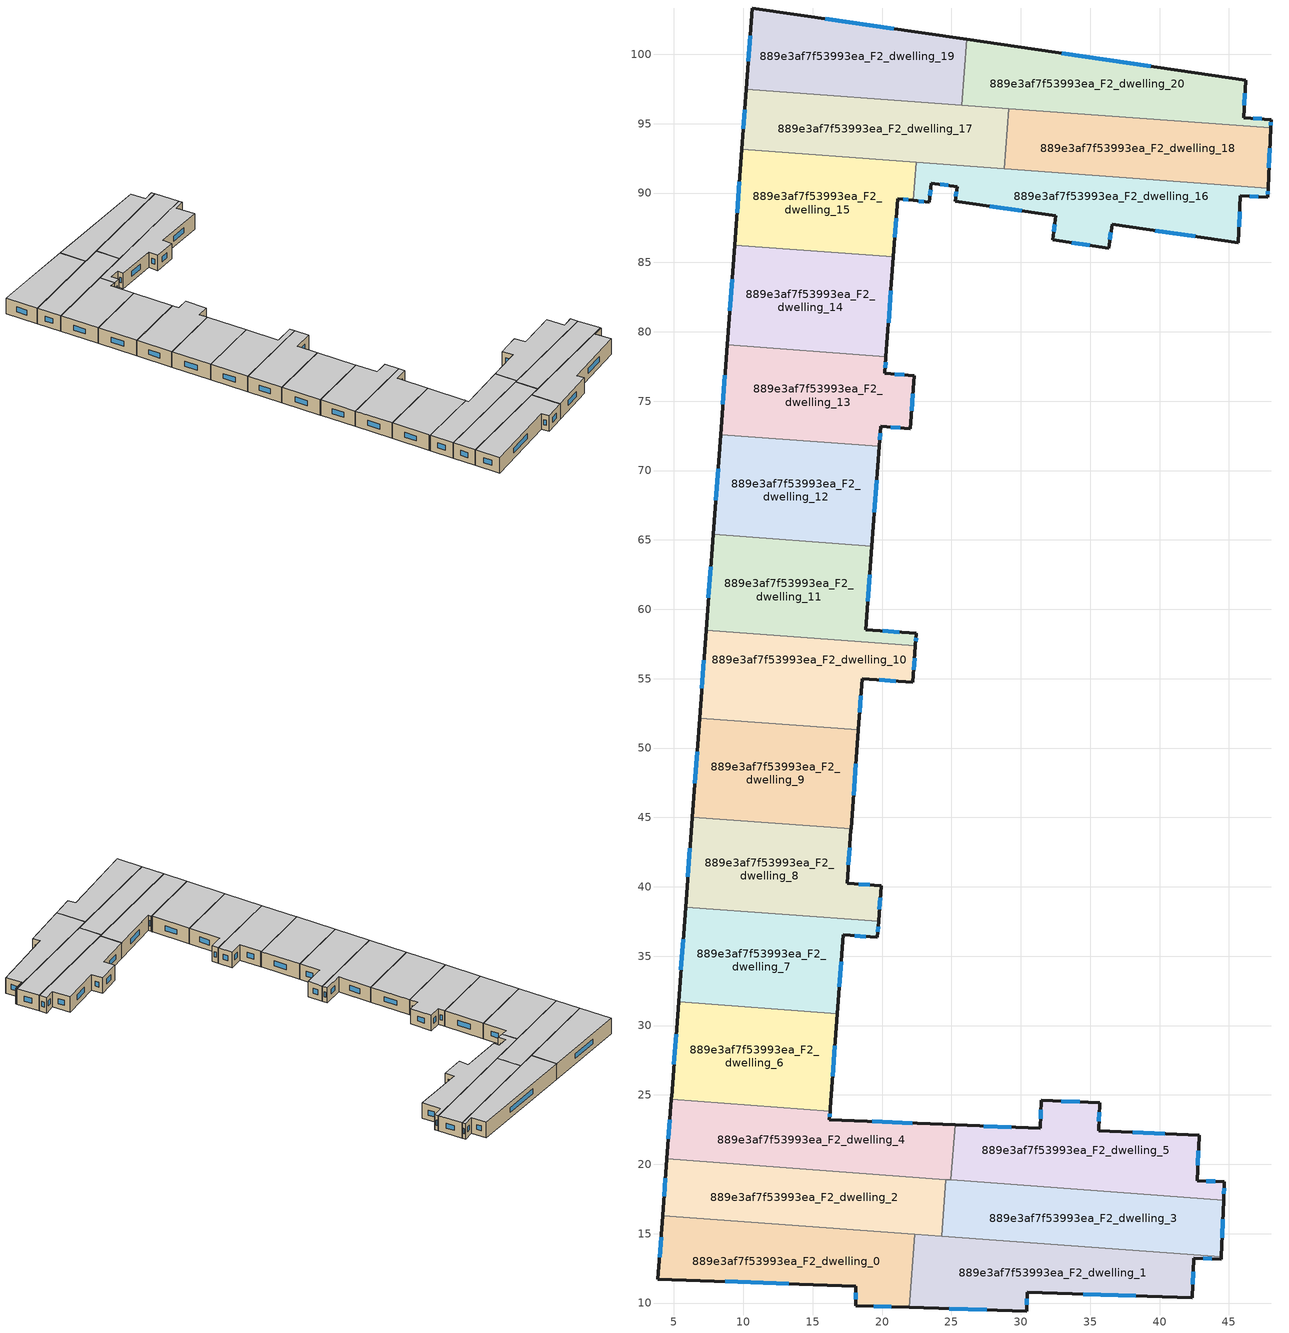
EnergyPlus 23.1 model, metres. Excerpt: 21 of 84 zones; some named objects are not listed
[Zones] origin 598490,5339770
889e3af7f53993ea_F2_dwelling_0
 floor to 889e3af7f53993ea_F1_dwelling_0 (EU_floor_Construction): 22.36,14.95 21.97,9.68 18.11,9.79 18.11,11.22 3.85,11.73 4.19,16.3 z6
 wall outside (EU_wall_Construction): 4.19,16.3 3.85,11.73 18.11,11.22 18.11,9.79 21.97,9.68 z6:9
 wall to 889e3af7f53993ea_F2_dwelling_1 (EU_wall_Construction): 21.97,9.68 22.36,14.95 z6:9
 wall to 889e3af7f53993ea_F2_dwelling_2 (EU_wall_Construction): 22.36,14.95 4.19,16.3 z6:9
 window (EU_Window_Construction): 8.71,11.56 13.26,11.39 / 4.08,14.74 3.97,13.28 / 19.42,9.75 20.65,9.72 / 18.11,10.74 18.11,10.28 z7.02:7.98
 ceiling to 889e3af7f53993ea_F3_dwelling_0 (EU_floor_Construction): 21.97,9.68 22.36,14.95 4.19,16.3 3.85,11.73 18.11,11.22 18.11,9.79 z9
889e3af7f53993ea_F2_dwelling_1
 floor to 889e3af7f53993ea_F1_dwelling_1 (EU_floor_Construction): 44.45,13.32 44.44,13.16 42.47,13.24 42.34,10.37 30.45,10.78 30.42,9.42 21.97,9.68 22.36,14.95 z6
 wall outside (EU_wall_Construction): 21.97,9.68 30.42,9.42 30.45,10.78 42.34,10.37 42.47,13.24 44.44,13.16 44.45,13.32 z6:9
 wall to 889e3af7f53993ea_F2_dwelling_3 (EU_wall_Construction): 44.45,13.32 24.29,14.81 z6:9
 wall to 889e3af7f53993ea_F2_dwelling_2 (EU_wall_Construction): 24.29,14.81 22.36,14.95 z6:9
 window (EU_Window_Construction): 42.39,11.35 42.43,12.26 / 34.5,10.64 38.3,10.51 / 30.43,9.89 30.44,10.32 / 24.84,9.59 27.54,9.51 / 43.14,13.21 43.77,13.19 z7.02:7.98
 ceiling to 889e3af7f53993ea_F3_dwelling_1 (EU_floor_Construction): 42.34,10.37 42.47,13.24 44.44,13.16 44.45,13.32 22.36,14.95 21.97,9.68 30.42,9.42 30.45,10.78 z9
889e3af7f53993ea_F2_dwelling_10
 floor to 889e3af7f53993ea_F1_dwelling_10 (EU_floor_Construction): 22.41,57.38 22.21,54.73 18.57,55.01 18.3,51.31 6.85,52.16 7.32,58.5 z6
 wall outside (EU_wall_Construction): 18.3,51.31 18.57,55.01 22.21,54.73 22.41,57.38 / 7.32,58.5 6.85,52.16 z6:9
 wall to 889e3af7f53993ea_F2_dwelling_9 (EU_wall_Construction): 6.85,52.16 18.3,51.31 z6:9
 wall to 889e3af7f53993ea_F2_dwelling_11 (EU_wall_Construction): 22.41,57.38 7.32,58.5 z6:9
 window (EU_Window_Construction): 19.81,54.91 20.97,54.83 / 18.39,52.57 18.48,53.75 / 7.16,56.34 7.01,54.31 / 22.28,55.63 22.34,56.48 z7.02:7.98
 ceiling to 889e3af7f53993ea_F3_dwelling_10 (EU_floor_Construction): 22.21,54.73 22.41,57.38 7.32,58.5 6.85,52.16 18.3,51.31 18.57,55.01 z9
889e3af7f53993ea_F2_dwelling_11
 floor to 889e3af7f53993ea_F1_dwelling_11 (EU_floor_Construction): 19.27,64.55 18.83,58.53 22.47,58.27 22.41,57.38 7.32,58.5 7.83,65.4 z6
 wall outside (EU_wall_Construction): 22.41,57.38 22.47,58.27 18.83,58.53 19.27,64.55 / 7.83,65.4 7.32,58.5 z6:9
 wall to 889e3af7f53993ea_F2_dwelling_12 (EU_wall_Construction): 19.27,64.55 7.83,65.4 z6:9
 window (EU_Window_Construction): 21.23,58.36 20.07,58.44 / 22.43,57.68 22.45,57.96 / 7.66,63.05 7.49,60.84 / 18.98,60.58 19.12,62.5 z7.02:7.98
 ceiling to 889e3af7f53993ea_F3_dwelling_11 (EU_floor_Construction): 22.41,57.38 22.47,58.27 18.83,58.53 19.27,64.55 7.83,65.4 7.32,58.5 z9
889e3af7f53993ea_F2_dwelling_12
 floor to 889e3af7f53993ea_F1_dwelling_12 (EU_floor_Construction): 19.81,71.73 19.27,64.55 7.83,65.4 8.36,72.58 z6
 wall outside (EU_wall_Construction): 8.36,72.58 7.83,65.4 / 19.27,64.55 19.81,71.73 z6:9
 wall to 889e3af7f53993ea_F2_dwelling_13 (EU_wall_Construction): 19.81,71.73 8.36,72.58 z6:9
 window (EU_Window_Construction): 8.18,70.14 8.01,67.84 / 19.45,66.99 19.62,69.29 z7.02:7.98
 ceiling to 889e3af7f53993ea_F3_dwelling_12 (EU_floor_Construction): 19.27,64.55 19.81,71.73 8.36,72.58 7.83,65.4 z9
889e3af7f53993ea_F2_dwelling_13
 floor to 889e3af7f53993ea_F1_dwelling_13 (EU_floor_Construction): 20.29,78.21 20.2,76.99 22.32,76.84 22.05,73.03 19.91,73.19 19.81,71.73 8.36,72.58 8.84,79.06 z6
 wall outside (EU_wall_Construction): 19.81,71.73 19.91,73.19 22.05,73.03 22.32,76.84 20.2,76.99 20.29,78.21 / 8.84,79.06 8.36,72.58 z6:9
 wall to 889e3af7f53993ea_F2_dwelling_14 (EU_wall_Construction): 20.29,78.21 8.84,79.06 z6:9
 window (EU_Window_Construction): 21.6,76.89 20.92,76.94 / 22.14,74.32 22.23,75.54 / 20.64,73.13 21.32,73.08 / 19.84,72.23 19.88,72.69 / 8.68,76.85 8.52,74.78 / 20.23,77.41 20.26,77.79 z7.02:7.98
 ceiling to 889e3af7f53993ea_F3_dwelling_13 (EU_floor_Construction): 22.05,73.03 22.32,76.84 20.2,76.99 20.29,78.21 8.84,79.06 8.36,72.58 19.81,71.73 19.91,73.19 z9
889e3af7f53993ea_F2_dwelling_14
 floor to 889e3af7f53993ea_F1_dwelling_14 (EU_floor_Construction): 20.82,85.39 20.29,78.21 8.84,79.06 9.37,86.24 z6
 wall outside (EU_wall_Construction): 9.37,86.24 8.84,79.06 / 20.29,78.21 20.82,85.39 z6:9
 wall to 889e3af7f53993ea_F2_dwelling_15 (EU_wall_Construction): 20.82,85.39 9.37,86.24 z6:9
 window (EU_Window_Construction): 9.19,83.79 9.02,81.5 / 20.47,80.65 20.64,82.95 z7.02:7.98
 ceiling to 889e3af7f53993ea_F3_dwelling_14 (EU_floor_Construction): 20.29,78.21 20.82,85.39 9.37,86.24 8.84,79.06 z9
889e3af7f53993ea_F2_dwelling_15
 floor to 889e3af7f53993ea_F1_dwelling_15 (EU_floor_Construction): 22.47,92.22 22.26,89.46 21.13,89.6 20.82,85.39 9.37,86.24 9.89,93.15 z6
 wall outside (EU_wall_Construction): 9.89,93.15 9.37,86.24 / 20.82,85.39 21.13,89.6 22.26,89.46 z6:9
 wall to 889e3af7f53993ea_F2_dwelling_16 (EU_wall_Construction): 22.26,89.46 22.47,92.22 z6:9
 wall to 889e3af7f53993ea_F2_dwelling_17 (EU_wall_Construction): 22.47,92.22 9.89,93.15 z6:9
 window (EU_Window_Construction): 9.71,90.8 9.55,88.59 / 21.51,89.55 21.88,89.51 / 20.92,86.82 21.02,88.17 z7.02:7.98
 ceiling to 889e3af7f53993ea_F3_dwelling_15 (EU_floor_Construction): 20.82,85.39 21.13,89.6 22.26,89.46 22.47,92.22 9.89,93.15 9.37,86.24 z9
889e3af7f53993ea_F2_dwelling_16
 floor to 889e3af7f53993ea_F1_dwelling_16 (EU_floor_Construction): 47.82,90.34 47.79,89.71 45.83,89.8 45.68,86.42 36.59,87.75 36.34,86.03 32.29,86.63 32.54,88.35 25.28,89.41 25.4,90.47 23.56,90.69 23.39,89.32 22.26,89.46 22.47,92.22 z6
 wall outside (EU_wall_Construction): 22.26,89.46 23.39,89.32 23.56,90.69 25.4,90.47 25.28,89.41 32.54,88.35 32.29,86.63 36.34,86.03 36.59,87.75 45.68,86.42 45.83,89.8 47.79,89.71 47.82,90.34 z6:9
 wall to 889e3af7f53993ea_F2_dwelling_18 (EU_wall_Construction): 47.82,90.34 28.82,91.75 z6:9
 wall to 889e3af7f53993ea_F2_dwelling_17 (EU_wall_Construction): 28.82,91.75 22.47,92.22 z6:9
 window (EU_Window_Construction): 25.36,90.11 25.32,89.77 / 24.19,90.62 24.78,90.54 / 23.45,89.79 23.5,90.23 / 22.65,89.41 23.01,89.37 / 47.8,89.93 47.81,90.13 / 46.5,89.77 47.12,89.74 / 45.73,87.57 45.78,88.65 / 39.68,87.29 42.59,86.87 / 36.42,86.62 36.5,87.16 / 33.66,86.43 34.96,86.24 / 32.45,87.76 32.37,87.22 / 27.75,89.05 30.07,88.71 z7.02:7.98
 ceiling to 889e3af7f53993ea_F3_dwelling_16 (EU_floor_Construction): 45.68,86.42 45.83,89.8 47.79,89.71 47.82,90.34 22.47,92.22 22.26,89.46 23.39,89.32 23.56,90.69 25.4,90.47 25.28,89.41 32.54,88.35 32.29,86.63 36.34,86.03 36.59,87.75 z9
889e3af7f53993ea_F2_dwelling_17
 floor to 889e3af7f53993ea_F1_dwelling_17 (EU_floor_Construction): 29.14,96.09 28.82,91.75 9.89,93.15 10.21,97.49 z6
 wall outside (EU_wall_Construction): 10.21,97.49 9.89,93.15 z6:9
 wall to 889e3af7f53993ea_F2_dwelling_18 (EU_wall_Construction): 28.82,91.75 29.14,96.09 z6:9
 wall to 889e3af7f53993ea_F2_dwelling_19 (EU_wall_Construction): 25.76,96.34 10.21,97.49 z6:9
 wall to 889e3af7f53993ea_F2_dwelling_20 (EU_wall_Construction): 29.14,96.09 25.76,96.34 z6:9
 window (EU_Window_Construction): 10.1,96.01 10,94.63 z7.02:7.98
 ceiling to 889e3af7f53993ea_F3_dwelling_17 (EU_floor_Construction): 28.82,91.75 29.14,96.09 10.21,97.49 9.89,93.15 z9
889e3af7f53993ea_F2_dwelling_18
 floor to 889e3af7f53993ea_F1_dwelling_18 (EU_floor_Construction): 48.01,94.69 47.82,90.34 28.82,91.75 29.14,96.09 z6
 wall outside (EU_wall_Construction): 47.82,90.34 48.01,94.69 z6:9
 wall to 889e3af7f53993ea_F2_dwelling_20 (EU_wall_Construction): 48.01,94.69 29.14,96.09 z6:9
 window (EU_Window_Construction): 47.88,91.82 47.94,93.21 z7.02:7.98
 ceiling to 889e3af7f53993ea_F3_dwelling_18 (EU_floor_Construction): 47.82,90.34 48.01,94.69 29.14,96.09 28.82,91.75 z9
889e3af7f53993ea_F2_dwelling_19
 floor to 889e3af7f53993ea_F1_dwelling_19 (EU_floor_Construction): 26.11,101.07 25.76,96.34 10.21,97.49 10.64,103.33 z6
 wall outside (EU_wall_Construction): 26.11,101.07 10.64,103.33 10.21,97.49 z6:9
 wall to 889e3af7f53993ea_F2_dwelling_20 (EU_wall_Construction): 25.76,96.34 26.11,101.07 z6:9
 window (EU_Window_Construction): 20.85,101.84 15.9,102.56 / 10.49,101.35 10.35,99.48 z7.02:7.98
 ceiling to 889e3af7f53993ea_F3_dwelling_19 (EU_floor_Construction): 25.76,96.34 26.11,101.07 10.64,103.33 10.21,97.49 z9
889e3af7f53993ea_F2_dwelling_2
 floor to 889e3af7f53993ea_F1_dwelling_2 (EU_floor_Construction): 24.59,18.9 24.29,14.81 4.19,16.3 4.5,20.39 z6
 wall outside (EU_wall_Construction): 4.5,20.39 4.19,16.3 z6:9
 wall to 889e3af7f53993ea_F2_dwelling_3 (EU_wall_Construction): 24.29,14.81 24.59,18.9 z6:9
 wall to 889e3af7f53993ea_F2_dwelling_4 (EU_wall_Construction): 24.59,18.9 4.5,20.39 z6:9
 window (EU_Window_Construction): 4.39,19 4.3,17.69 z7.02:7.98
 ceiling to 889e3af7f53993ea_F3_dwelling_2 (EU_floor_Construction): 24.29,14.81 24.59,18.9 4.5,20.39 4.19,16.3 z9
889e3af7f53993ea_F2_dwelling_20
 floor to 889e3af7f53993ea_F1_dwelling_20 (EU_floor_Construction): 46.2,98.12 46.07,95.42 48.03,95.3 48.01,94.69 25.76,96.34 26.11,101.07 z6
 wall outside (EU_wall_Construction): 48.01,94.69 48.03,95.3 46.07,95.42 46.2,98.12 26.11,101.07 z6:9
 window (EU_Window_Construction): 39.37,99.13 32.95,100.07 / 46.12,96.34 46.16,97.2 / 47.37,95.34 46.74,95.38 / 48.02,94.9 48.03,95.09 z7.02:7.98
 ceiling to 889e3af7f53993ea_F3_dwelling_20 (EU_floor_Construction): 48.01,94.69 48.03,95.3 46.07,95.42 46.2,98.12 26.11,101.07 25.76,96.34 z9
889e3af7f53993ea_F2_dwelling_3
 floor to 889e3af7f53993ea_F1_dwelling_3 (EU_floor_Construction): 44.62,17.42 44.45,13.32 24.29,14.81 24.59,18.9 z6
 wall outside (EU_wall_Construction): 44.45,13.32 44.62,17.42 z6:9
 wall to 889e3af7f53993ea_F2_dwelling_5 (EU_wall_Construction): 44.62,17.42 24.97,18.87 z6:9
 wall to 889e3af7f53993ea_F2_dwelling_4 (EU_wall_Construction): 24.97,18.87 24.59,18.9 z6:9
 window (EU_Window_Construction): 44.51,14.71 44.56,16.02 z7.02:7.98
 ceiling to 889e3af7f53993ea_F3_dwelling_3 (EU_floor_Construction): 44.45,13.32 44.62,17.42 24.59,18.9 24.29,14.81 z9
889e3af7f53993ea_F2_dwelling_4
 floor to 889e3af7f53993ea_F1_dwelling_4 (EU_floor_Construction): 25.26,22.84 24.97,18.87 4.5,20.39 4.81,24.68 16.26,23.83 16.21,23.22 z6
 wall outside (EU_wall_Construction): 25.26,22.84 16.21,23.22 16.26,23.83 / 4.81,24.68 4.5,20.39 z6:9
 wall to 889e3af7f53993ea_F2_dwelling_5 (EU_wall_Construction): 24.97,18.87 25.26,22.84 z6:9
 wall to 889e3af7f53993ea_F2_dwelling_6 (EU_wall_Construction): 16.26,23.83 4.81,24.68 z6:9
 window (EU_Window_Construction): 22.18,22.97 19.29,23.09 / 4.71,23.22 4.6,21.85 / 16.23,23.43 16.24,23.63 z7.02:7.98
 ceiling to 889e3af7f53993ea_F3_dwelling_4 (EU_floor_Construction): 24.97,18.87 25.26,22.84 16.21,23.22 16.26,23.83 4.81,24.68 4.5,20.39 z9
889e3af7f53993ea_F2_dwelling_5
 floor to 889e3af7f53993ea_F1_dwelling_5 (EU_floor_Construction): 42.85,22.11 42.85,22.07 42.7,18.82 44.68,18.74 44.62,17.42 24.97,18.87 25.26,22.84 31.39,22.59 31.49,24.62 35.69,24.44 35.6,22.41 z6
 wall outside (EU_wall_Construction): 44.62,17.42 44.68,18.74 42.7,18.82 42.85,22.07 42.85,22.11 35.6,22.41 35.69,24.44 31.49,24.62 31.39,22.59 25.26,22.84 z6:9
 window (EU_Window_Construction): 29.31,22.67 27.35,22.76 / 31.45,23.93 31.42,23.28 / 34.26,24.5 32.92,24.56 / 35.63,23.1 35.66,23.75 / 40.38,22.21 38.07,22.31 / 42.75,19.93 42.8,20.96 / 44.01,18.77 43.38,18.79 / 44.64,17.87 44.66,18.29 z7.02:7.98
 ceiling to 889e3af7f53993ea_F3_dwelling_5 (EU_floor_Construction): 44.62,17.42 44.68,18.74 42.7,18.82 42.85,22.07 42.85,22.11 35.6,22.41 35.69,24.44 31.49,24.62 31.39,22.59 25.26,22.84 24.97,18.87 z9
889e3af7f53993ea_F2_dwelling_6
 floor to 889e3af7f53993ea_F1_dwelling_6 (EU_floor_Construction): 16.78,30.86 16.27,24.03 16.26,23.93 16.26,23.83 4.81,24.68 4.82,24.78 4.83,24.88 5.33,31.71 z6
 wall outside (EU_wall_Construction): 5.33,31.71 4.83,24.88 4.82,24.78 4.81,24.68 / 16.26,23.83 16.26,23.93 16.27,24.03 16.78,30.86 z6:9
 wall to 889e3af7f53993ea_F2_dwelling_7 (EU_wall_Construction): 16.78,30.86 5.33,31.71 z6:9
 window (EU_Window_Construction): 5.16,29.39 5,27.2 / 16.44,26.36 16.61,28.54 z7.02:7.98
 ceiling to 889e3af7f53993ea_F3_dwelling_6 (EU_floor_Construction): 16.26,23.83 16.26,23.93 16.27,24.03 16.78,30.86 5.33,31.71 4.83,24.88 4.82,24.78 4.81,24.68 z9
889e3af7f53993ea_F2_dwelling_7
 floor to 889e3af7f53993ea_F1_dwelling_7 (EU_floor_Construction): 19.75,37.5 19.66,36.35 17.2,36.53 16.78,30.86 5.33,31.71 5.84,38.53 z6
 wall outside (EU_wall_Construction): 16.78,30.86 17.2,36.53 19.66,36.35 19.75,37.5 / 5.84,38.53 5.33,31.71 z6:9
 wall to 889e3af7f53993ea_F2_dwelling_8 (EU_wall_Construction): 19.75,37.5 5.84,38.53 z6:9
 window (EU_Window_Construction): 19.69,36.74 19.72,37.11 / 18.04,36.47 18.82,36.41 / 16.92,32.79 17.06,34.6 / 5.67,36.21 5.51,34.03 z7.02:7.98
 ceiling to 889e3af7f53993ea_F3_dwelling_7 (EU_floor_Construction): 16.78,30.86 17.2,36.53 19.66,36.35 19.75,37.5 5.84,38.53 5.33,31.71 z9
889e3af7f53993ea_F2_dwelling_8
 floor to 889e3af7f53993ea_F1_dwelling_8 (EU_floor_Construction): 17.77,44.18 17.76,44.13 17.48,40.25 19.94,40.07 19.75,37.5 5.84,38.53 6.32,44.97 6.32,45.03 z6
 wall outside (EU_wall_Construction): 19.75,37.5 19.94,40.07 17.48,40.25 17.76,44.13 17.77,44.18 / 6.32,45.03 6.32,44.97 5.84,38.53 z6:9
 wall to 889e3af7f53993ea_F2_dwelling_9 (EU_wall_Construction): 17.77,44.18 6.32,45.03 z6:9
 window (EU_Window_Construction): 17.57,41.57 17.67,42.81 / 19.1,40.13 18.31,40.19 / 19.81,38.37 19.87,39.19 / 6.15,42.78 6,40.72 z7.02:7.98
 ceiling to 889e3af7f53993ea_F3_dwelling_8 (EU_floor_Construction): 19.75,37.5 19.94,40.07 17.48,40.25 17.76,44.13 17.77,44.18 6.32,45.03 6.32,44.97 5.84,38.53 z9
889e3af7f53993ea_F2_dwelling_9
 floor to 889e3af7f53993ea_F1_dwelling_9 (EU_floor_Construction): 18.3,51.31 17.77,44.18 6.32,45.03 6.85,52.16 z6
 wall outside (EU_wall_Construction): 17.77,44.18 18.3,51.31 / 6.85,52.16 6.32,45.03 z6:9
 window (EU_Window_Construction): 17.95,46.6 18.12,48.88 / 6.67,49.73 6.5,47.45 z7.02:7.98
 ceiling to 889e3af7f53993ea_F3_dwelling_9 (EU_floor_Construction): 17.77,44.18 18.3,51.31 6.85,52.16 6.32,45.03 z9
[Building]
EU S2 Campaign: North Axis=0; Terrain=City; Solar Distribution=FullExterior
[Site:Location]
Vienna: Latitude=48; Longitude=16.5; Time Zone=1; Elevation=183
[SizingPeriod:WeatherFileDays]
AnnualSizingPeriod: Begin Month=1; Begin Day of Month=1; End Month=12; End Day of Month=31; Day of Week for Start Day=Monday; Use Weather File Daylight Saving Period=No; Use Weather File Rain and Snow Indicators=No
[MATERIAL]
EU_InternalMass_Material: Roughness=MediumRough; Thickness=0.1; Conductivity=1; Density=1800; Specific Heat=900; Thermal Absorptance=0.9; Solar Absorptance=0.7; Visible Absorptance=0.7
[MATERIAL:NOMASS] Roughness=MediumRough; Thermal Absorptance=0.9; Solar Absorptance=0.7; Visible Absorptance=0.7
Name | Thermal Resistance
EU_wall_NoMass | 0.942466
EU_floor_NoMass | 0.66527
[WINDOWMATERIAL:SIMPLEGLAZINGSYSTEM]
EU_Window_SimpleGlazing: UFactor=2.03367; Solar Heat Gain Coefficient=0.65; Visible Transmittance=0.65
[CONSTRUCTION]
EU_wall_Construction: EU_wall_NoMass
EU_floor_Construction: EU_floor_NoMass
EU_Window_Construction: EU_Window_SimpleGlazing
EU_InternalMass_Construction: EU_InternalMass_Material
[ZONE] Type=1; Multiplier=1; Ceiling Height=autocalculate; Floor Area=autocalculate; Part of Total Floor Area=Yes
Name | Volume
889e3af7f53993ea_F2_dwelling_0 | 247.967
889e3af7f53993ea_F2_dwelling_1 | 247.929
889e3af7f53993ea_F2_dwelling_10; 889e3af7f53993ea_F2_dwelling_17 | 247.943
889e3af7f53993ea_F2_dwelling_11 | 247.925
889e3af7f53993ea_F2_dwelling_12 | 247.956
889e3af7f53993ea_F2_dwelling_13 | 247.963
889e3af7f53993ea_F2_dwelling_14 | 247.955
889e3af7f53993ea_F2_dwelling_15 | 247.942
889e3af7f53993ea_F2_dwelling_16 | 247.947
889e3af7f53993ea_F2_dwelling_18 | 247.93
889e3af7f53993ea_F2_dwelling_19 | 247.966
889e3af7f53993ea_F2_dwelling_2 | 247.92
889e3af7f53993ea_F2_dwelling_20 | 247.991
889e3af7f53993ea_F2_dwelling_3 | 247.934
889e3af7f53993ea_F2_dwelling_4 | 252.357
889e3af7f53993ea_F2_dwelling_5 | 259.233
889e3af7f53993ea_F2_dwelling_6 | 242.637
889e3af7f53993ea_F2_dwelling_7 | 243.962
889e3af7f53993ea_F2_dwelling_8 | 243.362
889e3af7f53993ea_F2_dwelling_9 | 246.245
[INTERNALMASS] Construction=EU_InternalMass_Construction
Name | Zone or ZoneList | Surface Area
889e3af7f53993ea_F2_dwelling_0_EU_InternalMass | 889e3af7f53993ea_F2_dwelling_0 | 82.6573
889e3af7f53993ea_F2_dwelling_1_EU_InternalMass | 889e3af7f53993ea_F2_dwelling_1 | 82.6428
889e3af7f53993ea_F2_dwelling_2_EU_InternalMass | 889e3af7f53993ea_F2_dwelling_2 | 82.6404
889e3af7f53993ea_F2_dwelling_3_EU_InternalMass | 889e3af7f53993ea_F2_dwelling_3 | 82.6448
889e3af7f53993ea_F2_dwelling_4_EU_InternalMass | 889e3af7f53993ea_F2_dwelling_4 | 84.1142
889e3af7f53993ea_F2_dwelling_5_EU_InternalMass | 889e3af7f53993ea_F2_dwelling_5 | 86.4102
889e3af7f53993ea_F2_dwelling_6_EU_InternalMass | 889e3af7f53993ea_F2_dwelling_6 | 80.8869
889e3af7f53993ea_F2_dwelling_7_EU_InternalMass | 889e3af7f53993ea_F2_dwelling_7 | 81.3124
889e3af7f53993ea_F2_dwelling_8_EU_InternalMass | 889e3af7f53993ea_F2_dwelling_8 | 81.1254
889e3af7f53993ea_F2_dwelling_9_EU_InternalMass | 889e3af7f53993ea_F2_dwelling_9 | 82.0824
889e3af7f53993ea_F2_dwelling_10_EU_InternalMass | 889e3af7f53993ea_F2_dwelling_10 | 82.6479
889e3af7f53993ea_F2_dwelling_11_EU_InternalMass | 889e3af7f53993ea_F2_dwelling_11 | 82.6415
889e3af7f53993ea_F2_dwelling_12_EU_InternalMass | 889e3af7f53993ea_F2_dwelling_12 | 82.6517
889e3af7f53993ea_F2_dwelling_13_EU_InternalMass | 889e3af7f53993ea_F2_dwelling_13 | 82.6544
889e3af7f53993ea_F2_dwelling_14_EU_InternalMass | 889e3af7f53993ea_F2_dwelling_14 | 82.6514
889e3af7f53993ea_F2_dwelling_15_EU_InternalMass | 889e3af7f53993ea_F2_dwelling_15 | 82.6488
889e3af7f53993ea_F2_dwelling_16_EU_InternalMass | 889e3af7f53993ea_F2_dwelling_16 | 82.6564
889e3af7f53993ea_F2_dwelling_17_EU_InternalMass | 889e3af7f53993ea_F2_dwelling_17 | 82.6486
889e3af7f53993ea_F2_dwelling_18_EU_InternalMass | 889e3af7f53993ea_F2_dwelling_18 | 82.6436
889e3af7f53993ea_F2_dwelling_19_EU_InternalMass | 889e3af7f53993ea_F2_dwelling_19 | 82.6545
889e3af7f53993ea_F2_dwelling_20_EU_InternalMass | 889e3af7f53993ea_F2_dwelling_20 | 82.6641
[OTHEREQUIPMENT] Fuel Type=Electricity; Design Level Calculation Method=Watts/Area; Power per Zone Floor Area=1; Fraction Latent=0; Fraction Radiant=0; Fraction Lost=0; Carbon Dioxide Generation Rate=0; EndUse Subcategory=EU_Step8_InternalGains
Name | Zone or ZoneList or Space or SpaceList | Schedule
EU_Step8_InternalGain_889e3af7f53993ea_F2_dwelling_0_f000 | 889e3af7f53993ea_F2_dwelling_0 | EU_Step8_GainSchedule_889e3af7f53993ea_F2_dwelling_0_f000
EU_Step8_InternalGain_889e3af7f53993ea_F2_dwelling_1_f000 | 889e3af7f53993ea_F2_dwelling_1 | EU_Step8_GainSchedule_889e3af7f53993ea_F2_dwelling_1_f000
EU_Step8_InternalGain_889e3af7f53993ea_F2_dwelling_2_f000 | 889e3af7f53993ea_F2_dwelling_2 | EU_Step8_GainSchedule_889e3af7f53993ea_F2_dwelling_2_f000
EU_Step8_InternalGain_889e3af7f53993ea_F2_dwelling_3_f000 | 889e3af7f53993ea_F2_dwelling_3 | EU_Step8_GainSchedule_889e3af7f53993ea_F2_dwelling_3_f000
EU_Step8_InternalGain_889e3af7f53993ea_F2_dwelling_4_f000 | 889e3af7f53993ea_F2_dwelling_4 | EU_Step8_GainSchedule_889e3af7f53993ea_F2_dwelling_4_f000
EU_Step8_InternalGain_889e3af7f53993ea_F2_dwelling_5_f000 | 889e3af7f53993ea_F2_dwelling_5 | EU_Step8_GainSchedule_889e3af7f53993ea_F2_dwelling_5_f000
EU_Step8_InternalGain_889e3af7f53993ea_F2_dwelling_6_f000 | 889e3af7f53993ea_F2_dwelling_6 | EU_Step8_GainSchedule_889e3af7f53993ea_F2_dwelling_6_f000
EU_Step8_InternalGain_889e3af7f53993ea_F2_dwelling_7_f000 | 889e3af7f53993ea_F2_dwelling_7 | EU_Step8_GainSchedule_889e3af7f53993ea_F2_dwelling_7_f000
EU_Step8_InternalGain_889e3af7f53993ea_F2_dwelling_8_f000 | 889e3af7f53993ea_F2_dwelling_8 | EU_Step8_GainSchedule_889e3af7f53993ea_F2_dwelling_8_f000
EU_Step8_InternalGain_889e3af7f53993ea_F2_dwelling_9_f000 | 889e3af7f53993ea_F2_dwelling_9 | EU_Step8_GainSchedule_889e3af7f53993ea_F2_dwelling_9_f000
EU_Step8_InternalGain_889e3af7f53993ea_F2_dwelling_10_f000 | 889e3af7f53993ea_F2_dwelling_10 | EU_Step8_GainSchedule_889e3af7f53993ea_F2_dwelling_10_f000
EU_Step8_InternalGain_889e3af7f53993ea_F2_dwelling_11_f000 | 889e3af7f53993ea_F2_dwelling_11 | EU_Step8_GainSchedule_889e3af7f53993ea_F2_dwelling_11_f000
EU_Step8_InternalGain_889e3af7f53993ea_F2_dwelling_12_f000 | 889e3af7f53993ea_F2_dwelling_12 | EU_Step8_GainSchedule_889e3af7f53993ea_F2_dwelling_12_f000
EU_Step8_InternalGain_889e3af7f53993ea_F2_dwelling_13_f000 | 889e3af7f53993ea_F2_dwelling_13 | EU_Step8_GainSchedule_889e3af7f53993ea_F2_dwelling_13_f000
EU_Step8_InternalGain_889e3af7f53993ea_F2_dwelling_14_f000 | 889e3af7f53993ea_F2_dwelling_14 | EU_Step8_GainSchedule_889e3af7f53993ea_F2_dwelling_14_f000
EU_Step8_InternalGain_889e3af7f53993ea_F2_dwelling_15_f000 | 889e3af7f53993ea_F2_dwelling_15 | EU_Step8_GainSchedule_889e3af7f53993ea_F2_dwelling_15_f000
EU_Step8_InternalGain_889e3af7f53993ea_F2_dwelling_16_f000 | 889e3af7f53993ea_F2_dwelling_16 | EU_Step8_GainSchedule_889e3af7f53993ea_F2_dwelling_16_f000
EU_Step8_InternalGain_889e3af7f53993ea_F2_dwelling_17_f000 | 889e3af7f53993ea_F2_dwelling_17 | EU_Step8_GainSchedule_889e3af7f53993ea_F2_dwelling_17_f000
EU_Step8_InternalGain_889e3af7f53993ea_F2_dwelling_18_f000 | 889e3af7f53993ea_F2_dwelling_18 | EU_Step8_GainSchedule_889e3af7f53993ea_F2_dwelling_18_f000
EU_Step8_InternalGain_889e3af7f53993ea_F2_dwelling_19_f000 | 889e3af7f53993ea_F2_dwelling_19 | EU_Step8_GainSchedule_889e3af7f53993ea_F2_dwelling_19_f000
EU_Step8_InternalGain_889e3af7f53993ea_F2_dwelling_20_f000 | 889e3af7f53993ea_F2_dwelling_20 | EU_Step8_GainSchedule_889e3af7f53993ea_F2_dwelling_20_f000
[ZONEVENTILATION:DESIGNFLOWRATE] Schedule=EU_AlwaysOn; Design Flow Rate Calculation Method=AirChanges/Hour; Air Changes per Hour=0.530523; Ventilation Type=Natural; Fan Pressure Rise=0; Fan Total Efficiency=1; Constant Term Coefficient=1; Temperature Term Coefficient=0; Velocity Term Coefficient=0; Velocity Squared Term Coefficient=0; Minimum Indoor Temperature=-100; Maximum Indoor Temperature=100; Delta Temperature=-100; Minimum Outdoor Temperature=-100; Maximum Outdoor Temperature=100; Maximum Wind Speed=40
Name | Zone or ZoneList or Space or SpaceList
EU_ConstantAir_889e3af7f53993ea_F2_dwelling_0 | 889e3af7f53993ea_F2_dwelling_0
EU_ConstantAir_889e3af7f53993ea_F2_dwelling_1 | 889e3af7f53993ea_F2_dwelling_1
EU_ConstantAir_889e3af7f53993ea_F2_dwelling_2 | 889e3af7f53993ea_F2_dwelling_2
EU_ConstantAir_889e3af7f53993ea_F2_dwelling_3 | 889e3af7f53993ea_F2_dwelling_3
EU_ConstantAir_889e3af7f53993ea_F2_dwelling_4 | 889e3af7f53993ea_F2_dwelling_4
EU_ConstantAir_889e3af7f53993ea_F2_dwelling_5 | 889e3af7f53993ea_F2_dwelling_5
EU_ConstantAir_889e3af7f53993ea_F2_dwelling_6 | 889e3af7f53993ea_F2_dwelling_6
EU_ConstantAir_889e3af7f53993ea_F2_dwelling_7 | 889e3af7f53993ea_F2_dwelling_7
EU_ConstantAir_889e3af7f53993ea_F2_dwelling_8 | 889e3af7f53993ea_F2_dwelling_8
EU_ConstantAir_889e3af7f53993ea_F2_dwelling_9 | 889e3af7f53993ea_F2_dwelling_9
EU_ConstantAir_889e3af7f53993ea_F2_dwelling_10 | 889e3af7f53993ea_F2_dwelling_10
EU_ConstantAir_889e3af7f53993ea_F2_dwelling_11 | 889e3af7f53993ea_F2_dwelling_11
EU_ConstantAir_889e3af7f53993ea_F2_dwelling_12 | 889e3af7f53993ea_F2_dwelling_12
EU_ConstantAir_889e3af7f53993ea_F2_dwelling_13 | 889e3af7f53993ea_F2_dwelling_13
EU_ConstantAir_889e3af7f53993ea_F2_dwelling_14 | 889e3af7f53993ea_F2_dwelling_14
EU_ConstantAir_889e3af7f53993ea_F2_dwelling_15 | 889e3af7f53993ea_F2_dwelling_15
EU_ConstantAir_889e3af7f53993ea_F2_dwelling_16 | 889e3af7f53993ea_F2_dwelling_16
EU_ConstantAir_889e3af7f53993ea_F2_dwelling_17 | 889e3af7f53993ea_F2_dwelling_17
EU_ConstantAir_889e3af7f53993ea_F2_dwelling_18 | 889e3af7f53993ea_F2_dwelling_18
EU_ConstantAir_889e3af7f53993ea_F2_dwelling_19 | 889e3af7f53993ea_F2_dwelling_19
EU_ConstantAir_889e3af7f53993ea_F2_dwelling_20 | 889e3af7f53993ea_F2_dwelling_20
[HVACTEMPLATE:ZONE:IDEALLOADSAIRSYSTEM] System Availability Schedule=EU_AlwaysOn; Maximum Heating Supply Air Temperature=50; Minimum Cooling Supply Air Temperature=13; Maximum Heating Supply Air Humidity Ratio=0.0156; Minimum Cooling Supply Air Humidity Ratio=0.0077; Heating Limit=NoLimit; Cooling Limit=NoLimit; Heating Availability Schedule=EU_AlwaysOn; Cooling Availability Schedule=EU_CoolingOff; Dehumidification Control Type=ConstantSensibleHeatRatio; Cooling Sensible Heat Ratio=0.7; Dehumidification Setpoint=60; Humidification Control Type=None; Humidification Setpoint=30; Outdoor Air Method=None; Outdoor Air Flow Rate per Person=0.00944; Outdoor Air Flow Rate per Zone Floor Area=0; Outdoor Air Flow Rate per Zone=0; Demand Controlled Ventilation Type=None; Outdoor Air Economizer Type=NoEconomizer; Heat Recovery Type=None; Sensible Heat Recovery Effectiveness=0.7; Latent Heat Recovery Effectiveness=0.65
Name | Template Thermostat
889e3af7f53993ea_F2_dwelling_0 | EU_HeatOnly_889e3af7f53993ea_F2_dwelling_0
889e3af7f53993ea_F2_dwelling_1 | EU_HeatOnly_889e3af7f53993ea_F2_dwelling_1
889e3af7f53993ea_F2_dwelling_2 | EU_HeatOnly_889e3af7f53993ea_F2_dwelling_2
889e3af7f53993ea_F2_dwelling_3 | EU_HeatOnly_889e3af7f53993ea_F2_dwelling_3
889e3af7f53993ea_F2_dwelling_4 | EU_HeatOnly_889e3af7f53993ea_F2_dwelling_4
889e3af7f53993ea_F2_dwelling_5 | EU_HeatOnly_889e3af7f53993ea_F2_dwelling_5
889e3af7f53993ea_F2_dwelling_6 | EU_HeatOnly_889e3af7f53993ea_F2_dwelling_6
889e3af7f53993ea_F2_dwelling_7 | EU_HeatOnly_889e3af7f53993ea_F2_dwelling_7
889e3af7f53993ea_F2_dwelling_8 | EU_HeatOnly_889e3af7f53993ea_F2_dwelling_8
889e3af7f53993ea_F2_dwelling_9 | EU_HeatOnly_889e3af7f53993ea_F2_dwelling_9
889e3af7f53993ea_F2_dwelling_10 | EU_HeatOnly_889e3af7f53993ea_F2_dwelling_10
889e3af7f53993ea_F2_dwelling_11 | EU_HeatOnly_889e3af7f53993ea_F2_dwelling_11
889e3af7f53993ea_F2_dwelling_12 | EU_HeatOnly_889e3af7f53993ea_F2_dwelling_12
889e3af7f53993ea_F2_dwelling_13 | EU_HeatOnly_889e3af7f53993ea_F2_dwelling_13
889e3af7f53993ea_F2_dwelling_14 | EU_HeatOnly_889e3af7f53993ea_F2_dwelling_14
889e3af7f53993ea_F2_dwelling_15 | EU_HeatOnly_889e3af7f53993ea_F2_dwelling_15
889e3af7f53993ea_F2_dwelling_16 | EU_HeatOnly_889e3af7f53993ea_F2_dwelling_16
889e3af7f53993ea_F2_dwelling_17 | EU_HeatOnly_889e3af7f53993ea_F2_dwelling_17
889e3af7f53993ea_F2_dwelling_18 | EU_HeatOnly_889e3af7f53993ea_F2_dwelling_18
889e3af7f53993ea_F2_dwelling_19 | EU_HeatOnly_889e3af7f53993ea_F2_dwelling_19
889e3af7f53993ea_F2_dwelling_20 | EU_HeatOnly_889e3af7f53993ea_F2_dwelling_20
[SIZING:ZONE] Zone Cooling Design Supply Air Temperature Input Method=SupplyAirTemperature; Zone Cooling Design Supply Air Temperature=13; Zone Heating Design Supply Air Temperature Input Method=SupplyAirTemperature; Zone Heating Design Supply Air Temperature=50; Zone Cooling Design Supply Air Humidity Ratio=0.008; Zone Heating Design Supply Air Humidity Ratio=0.008; Cooling Design Air Flow Method=DesignDay; Cooling Design Air Flow Rate=0; Cooling Minimum Air Flow per Zone Floor Area=0.000762; Cooling Minimum Air Flow=0; Cooling Minimum Air Flow Fraction=0.2; Heating Design Air Flow Method=DesignDay; Heating Design Air Flow Rate=0; Heating Maximum Air Flow per Zone Floor Area=0.002032; Heating Maximum Air Flow=0.141576; Heating Maximum Air Flow Fraction=0.3; Account for Dedicated Outdoor Air System=No; Dedicated Outdoor Air System Control Strategy=NeutralSupplyAir; Dedicated Outdoor Air Low Setpoint Temperature for Design=autosize; Dedicated Outdoor Air High Setpoint Temperature for Design=autosize; Zone Load Sizing Method=Sensible Load Only No Latent Load; Zone Latent Cooling Design Supply Air Humidity Ratio Input Method=HumidityRatioDifference; Zone Cooling Design Supply Air Humidity Ratio Difference=0.005; Zone Latent Heating Design Supply Air Humidity Ratio Input Method=HumidityRatioDifference; Zone Humidification Design Supply Air Humidity Ratio Difference=0.005
889e3af7f53993ea_F2_dwelling_0; 889e3af7f53993ea_F2_dwelling_1; 889e3af7f53993ea_F2_dwelling_2; 889e3af7f53993ea_F2_dwelling_3; 889e3af7f53993ea_F2_dwelling_4; 889e3af7f53993ea_F2_dwelling_5; 889e3af7f53993ea_F2_dwelling_6; 889e3af7f53993ea_F2_dwelling_7; 889e3af7f53993ea_F2_dwelling_8; 889e3af7f53993ea_F2_dwelling_9; 889e3af7f53993ea_F2_dwelling_10; 889e3af7f53993ea_F2_dwelling_11; 889e3af7f53993ea_F2_dwelling_12; 889e3af7f53993ea_F2_dwelling_13; 889e3af7f53993ea_F2_dwelling_14; 889e3af7f53993ea_F2_dwelling_15; 889e3af7f53993ea_F2_dwelling_16; 889e3af7f53993ea_F2_dwelling_17; 889e3af7f53993ea_F2_dwelling_18; 889e3af7f53993ea_F2_dwelling_19; 889e3af7f53993ea_F2_dwelling_20
[SCHEDULE:CONSTANT]
Name | Hourly Value
EU_AlwaysOn | 1
EU_CoolingOff | 0
[SCHEDULE:FILE] Column Number=1; Rows to Skip at Top=0; Number of Hours of Data=8760; Column Separator=Comma; Interpolate to Timestep=No; Minutes per Item=60; Adjust Schedule for Daylight Savings=Yes
Name | File
EU_Step8_GainSchedule_889e3af7f53993ea_F2_dwelling_0_f000 | ../../schedules/889e3af7f53993ea/889e3af7f53993ea_F2_dwelling_0_f000_gain.csv
EU_Step8_GainSchedule_889e3af7f53993ea_F2_dwelling_1_f000 | ../../schedules/889e3af7f53993ea/889e3af7f53993ea_F2_dwelling_1_f000_gain.csv
EU_Step8_GainSchedule_889e3af7f53993ea_F2_dwelling_2_f000 | ../../schedules/889e3af7f53993ea/889e3af7f53993ea_F2_dwelling_2_f000_gain.csv
EU_Step8_GainSchedule_889e3af7f53993ea_F2_dwelling_3_f000 | ../../schedules/889e3af7f53993ea/889e3af7f53993ea_F2_dwelling_3_f000_gain.csv
EU_Step8_GainSchedule_889e3af7f53993ea_F2_dwelling_4_f000 | ../../schedules/889e3af7f53993ea/889e3af7f53993ea_F2_dwelling_4_f000_gain.csv
EU_Step8_GainSchedule_889e3af7f53993ea_F2_dwelling_5_f000 | ../../schedules/889e3af7f53993ea/889e3af7f53993ea_F2_dwelling_5_f000_gain.csv
EU_Step8_GainSchedule_889e3af7f53993ea_F2_dwelling_6_f000 | ../../schedules/889e3af7f53993ea/889e3af7f53993ea_F2_dwelling_6_f000_gain.csv
EU_Step8_GainSchedule_889e3af7f53993ea_F2_dwelling_7_f000 | ../../schedules/889e3af7f53993ea/889e3af7f53993ea_F2_dwelling_7_f000_gain.csv
EU_Step8_GainSchedule_889e3af7f53993ea_F2_dwelling_8_f000 | ../../schedules/889e3af7f53993ea/889e3af7f53993ea_F2_dwelling_8_f000_gain.csv
EU_Step8_GainSchedule_889e3af7f53993ea_F2_dwelling_9_f000 | ../../schedules/889e3af7f53993ea/889e3af7f53993ea_F2_dwelling_9_f000_gain.csv
EU_Step8_GainSchedule_889e3af7f53993ea_F2_dwelling_10_f000 | ../../schedules/889e3af7f53993ea/889e3af7f53993ea_F2_dwelling_10_f000_gain.csv
EU_Step8_GainSchedule_889e3af7f53993ea_F2_dwelling_11_f000 | ../../schedules/889e3af7f53993ea/889e3af7f53993ea_F2_dwelling_11_f000_gain.csv
EU_Step8_GainSchedule_889e3af7f53993ea_F2_dwelling_12_f000 | ../../schedules/889e3af7f53993ea/889e3af7f53993ea_F2_dwelling_12_f000_gain.csv
EU_Step8_GainSchedule_889e3af7f53993ea_F2_dwelling_13_f000 | ../../schedules/889e3af7f53993ea/889e3af7f53993ea_F2_dwelling_13_f000_gain.csv
EU_Step8_GainSchedule_889e3af7f53993ea_F2_dwelling_14_f000 | ../../schedules/889e3af7f53993ea/889e3af7f53993ea_F2_dwelling_14_f000_gain.csv
EU_Step8_GainSchedule_889e3af7f53993ea_F2_dwelling_15_f000 | ../../schedules/889e3af7f53993ea/889e3af7f53993ea_F2_dwelling_15_f000_gain.csv
EU_Step8_GainSchedule_889e3af7f53993ea_F2_dwelling_16_f000 | ../../schedules/889e3af7f53993ea/889e3af7f53993ea_F2_dwelling_16_f000_gain.csv
EU_Step8_GainSchedule_889e3af7f53993ea_F2_dwelling_17_f000 | ../../schedules/889e3af7f53993ea/889e3af7f53993ea_F2_dwelling_17_f000_gain.csv
EU_Step8_GainSchedule_889e3af7f53993ea_F2_dwelling_18_f000 | ../../schedules/889e3af7f53993ea/889e3af7f53993ea_F2_dwelling_18_f000_gain.csv
EU_Step8_GainSchedule_889e3af7f53993ea_F2_dwelling_19_f000 | ../../schedules/889e3af7f53993ea/889e3af7f53993ea_F2_dwelling_19_f000_gain.csv
EU_Step8_GainSchedule_889e3af7f53993ea_F2_dwelling_20_f000 | ../../schedules/889e3af7f53993ea/889e3af7f53993ea_F2_dwelling_20_f000_gain.csv
